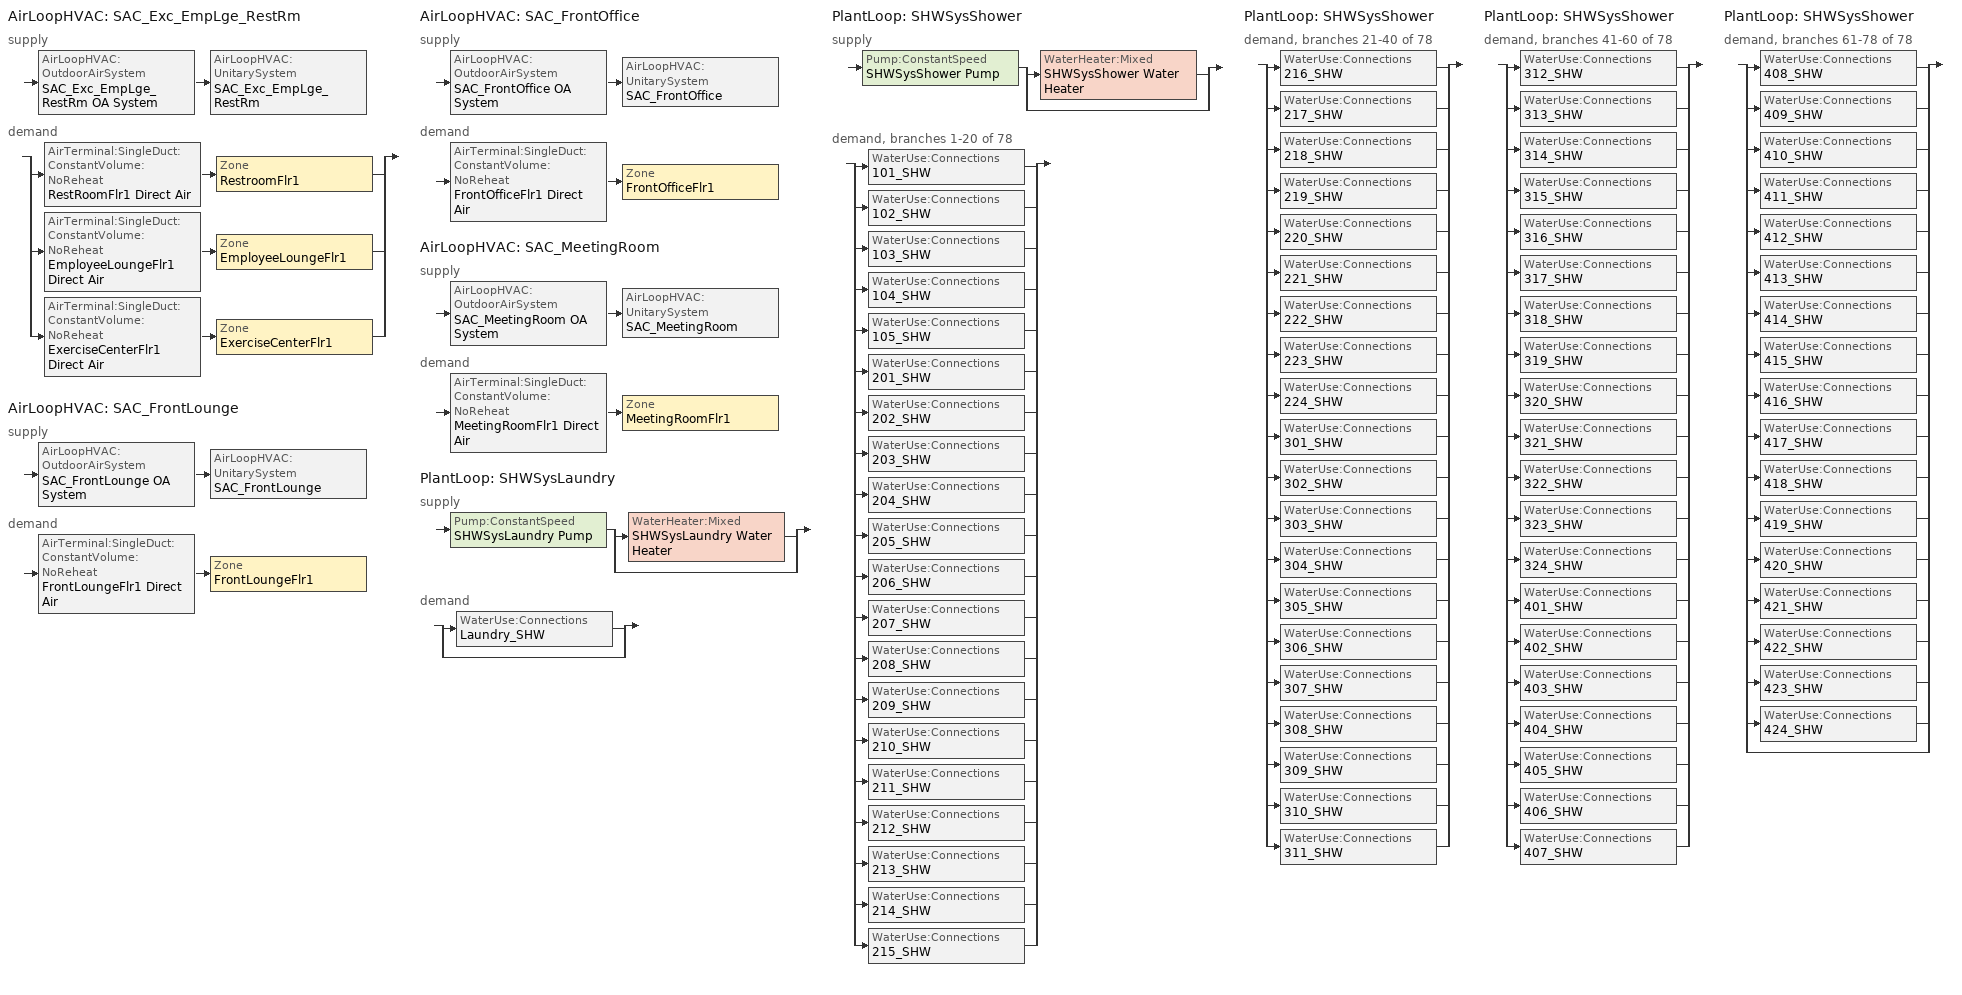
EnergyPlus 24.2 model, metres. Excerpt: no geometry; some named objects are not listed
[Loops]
AirLoopHVAC 'SAC_Exc_EmpLge_RestRm'
 supply: AirLoopHVAC:OutdoorAirSystem 'SAC_Exc_EmpLge_RestRm OA System' > AirLoopHVAC:UnitarySystem 'SAC_Exc_EmpLge_RestRm'
 demand: split
  | AirTerminal:SingleDuct:ConstantVolume:NoReheat 'RestRoomFlr1 Direct Air' > Zone 'RestroomFlr1'
  | AirTerminal:SingleDuct:ConstantVolume:NoReheat 'EmployeeLoungeFlr1 Direct Air' > Zone 'EmployeeLoungeFlr1'
  | AirTerminal:SingleDuct:ConstantVolume:NoReheat 'ExerciseCenterFlr1 Direct Air' > Zone 'ExerciseCenterFlr1'
AirLoopHVAC 'SAC_FrontLounge'
 supply: AirLoopHVAC:OutdoorAirSystem 'SAC_FrontLounge OA System' > AirLoopHVAC:UnitarySystem 'SAC_FrontLounge'
 demand: AirTerminal:SingleDuct:ConstantVolume:NoReheat 'FrontLoungeFlr1 Direct Air' > Zone 'FrontLoungeFlr1'
AirLoopHVAC 'SAC_FrontOffice'
 supply: AirLoopHVAC:OutdoorAirSystem 'SAC_FrontOffice OA System' > AirLoopHVAC:UnitarySystem 'SAC_FrontOffice'
 demand: AirTerminal:SingleDuct:ConstantVolume:NoReheat 'FrontOfficeFlr1 Direct Air' > Zone 'FrontOfficeFlr1'
AirLoopHVAC 'SAC_MeetingRoom'
 supply: AirLoopHVAC:OutdoorAirSystem 'SAC_MeetingRoom OA System' > AirLoopHVAC:UnitarySystem 'SAC_MeetingRoom'
 demand: AirTerminal:SingleDuct:ConstantVolume:NoReheat 'MeetingRoomFlr1 Direct Air' > Zone 'MeetingRoomFlr1'
PlantLoop 'SHWSysLaundry'
 supply: Pump:ConstantSpeed 'SHWSysLaundry Pump' > split
  | WaterHeater:Mixed 'SHWSysLaundry Water Heater'
  | bypass
 demand: split
  | WaterUse:Connections 'Laundry_SHW'
  | bypass
PlantLoop 'SHWSysShower'
 supply: Pump:ConstantSpeed 'SHWSysShower Pump' > split
  | WaterHeater:Mixed 'SHWSysShower Water Heater'
  | bypass
 demand, branches 1-20 of 78: split
  | WaterUse:Connections '101_SHW'
  | WaterUse:Connections '102_SHW'
  | WaterUse:Connections '103_SHW'
  | WaterUse:Connections '104_SHW'
  | WaterUse:Connections '105_SHW'
  | WaterUse:Connections '201_SHW'
  | WaterUse:Connections '202_SHW'
  | WaterUse:Connections '203_SHW'
  | WaterUse:Connections '204_SHW'
  | WaterUse:Connections '205_SHW'
  | WaterUse:Connections '206_SHW'
  | WaterUse:Connections '207_SHW'
  | WaterUse:Connections '208_SHW'
  | WaterUse:Connections '209_SHW'
  | WaterUse:Connections '210_SHW'
  | WaterUse:Connections '211_SHW'
  | WaterUse:Connections '212_SHW'
  | WaterUse:Connections '213_SHW'
  | WaterUse:Connections '214_SHW'
  | WaterUse:Connections '215_SHW'
PlantLoop 'SHWSysShower'
 demand, branches 21-40 of 78: split
  | WaterUse:Connections '216_SHW'
  | WaterUse:Connections '217_SHW'
  | WaterUse:Connections '218_SHW'
  | WaterUse:Connections '219_SHW'
  | WaterUse:Connections '220_SHW'
  | WaterUse:Connections '221_SHW'
  | WaterUse:Connections '222_SHW'
  | WaterUse:Connections '223_SHW'
  | WaterUse:Connections '224_SHW'
  | WaterUse:Connections '301_SHW'
  | WaterUse:Connections '302_SHW'
  | WaterUse:Connections '303_SHW'
  | WaterUse:Connections '304_SHW'
  | WaterUse:Connections '305_SHW'
  | WaterUse:Connections '306_SHW'
  | WaterUse:Connections '307_SHW'
  | WaterUse:Connections '308_SHW'
  | WaterUse:Connections '309_SHW'
  | WaterUse:Connections '310_SHW'
  | WaterUse:Connections '311_SHW'
PlantLoop 'SHWSysShower'
 demand, branches 41-60 of 78: split
  | WaterUse:Connections '312_SHW'
  | WaterUse:Connections '313_SHW'
  | WaterUse:Connections '314_SHW'
  | WaterUse:Connections '315_SHW'
  | WaterUse:Connections '316_SHW'
  | WaterUse:Connections '317_SHW'
  | WaterUse:Connections '318_SHW'
  | WaterUse:Connections '319_SHW'
  | WaterUse:Connections '320_SHW'
  | WaterUse:Connections '321_SHW'
  | WaterUse:Connections '322_SHW'
  | WaterUse:Connections '323_SHW'
  | WaterUse:Connections '324_SHW'
  | WaterUse:Connections '401_SHW'
  | WaterUse:Connections '402_SHW'
  | WaterUse:Connections '403_SHW'
  | WaterUse:Connections '404_SHW'
  | WaterUse:Connections '405_SHW'
  | WaterUse:Connections '406_SHW'
  | WaterUse:Connections '407_SHW'
PlantLoop 'SHWSysShower'
 demand, branches 61-78 of 78: split
  | WaterUse:Connections '408_SHW'
  | WaterUse:Connections '409_SHW'
  | WaterUse:Connections '410_SHW'
  | WaterUse:Connections '411_SHW'
  | WaterUse:Connections '412_SHW'
  | WaterUse:Connections '413_SHW'
  | WaterUse:Connections '414_SHW'
  | WaterUse:Connections '415_SHW'
  | WaterUse:Connections '416_SHW'
  | WaterUse:Connections '417_SHW'
  | WaterUse:Connections '418_SHW'
  | WaterUse:Connections '419_SHW'
  | WaterUse:Connections '420_SHW'
  | WaterUse:Connections '421_SHW'
  | WaterUse:Connections '422_SHW'
  | WaterUse:Connections '423_SHW'
  | WaterUse:Connections '424_SHW'
  | bypass
[AirLoopHVAC] Design supply air flow rate=Autosize
SAC_Exc_EmpLge_RestRm; SAC_FrontLounge; SAC_FrontOffice; SAC_MeetingRoom
[AirLoopHVAC:UnitarySystem] Availability schedule=COMPACT HVAC-ALWAYS 1; Control type=Load; Cooling supply air flow rate=Autosize; Cooling supply air flow rate method=SupplyAirFlowRate; Dehumidification control type=None; Dx heating coil sizing ratio=1; Fan placement=BlowThrough; Heating supply air flow rate=Autosize; Heating supply air flow rate method=SupplyAirFlowRate; Latent load control=SensibleOnlyLoadControl; Maximum supply air temperature=Autosize; Minimum supply air temperature=2; No load supply air flow rate=Autosize; No load supply air flow rate control set to low speed=No; No load supply air flow rate method=SupplyAirFlowRate; Use doas dx cooling coil=No
Name | Controlling zone or thermostat location | Cooling coil | Design specification multispeed object | Heating coil | Supply air fan operating mode schedule | Supply fan
SAC_Exc_EmpLge_RestRm | ExerciseCenterFlr1 | SAC_Exc_EmpLge_RestRm Cooling Coil | SAC_EXC_Unitary_Package_DX_Perf | SAC_Exc_EmpLge_RestRm Heating Coil | COMPACT HVAC-ALWAYS 1 | SAC_EXC_addAQ Supply Fan
SAC_FrontLounge | FrontLoungeFlr1 | SAC_FrontLounge Cooling Coil | SAC_FL_Unitary_Package_DX_Perf | SAC_FrontLounge Heating Coil | COMPACT HVAC-ALWAYS 1 | SAC_FL_addAQ Supply Fan
SAC_FrontOffice | FrontOfficeFlr1 | SAC_FrontOffice Cooling Coil | SAC_FO_Unitary_Package_DX_Perf | SAC_FrontOffice Heating Coil | Office_Fan_Sch | SAC_FO_addAQ Supply Fan
SAC_MeetingRoom | MeetingRoomFlr1 | SAC_MeetingRoom Cooling Coil | SAC_MR_Unitary_Package_DX_Perf | SAC_MeetingRoom Heating Coil | MeetingRoom_Fan_Sch | SAC_MR_addAQ Supply Fan
[AirTerminal:SingleDuct:ConstantVolume:NoReheat] Availability schedule=COMPACT HVAC-ALWAYS 1; Maximum air flow rate=Autosize
EmployeeLoungeFlr1 Direct Air; ExerciseCenterFlr1 Direct Air; FrontLoungeFlr1 Direct Air; FrontOfficeFlr1 Direct Air; MeetingRoomFlr1 Direct Air; RestRoomFlr1 Direct Air
[Coil:Cooling:DX:MultiSpeed] 2017 speed 1 rated evaporator fan power per volume flow rate=0; 2017 speed 2 rated evaporator fan power per volume flow rate=0; 2023 speed 1 rated evaporator fan power per volume flow rate=934.4; 2023 speed 2 rated evaporator fan power per volume flow rate=934.4; Apply latent degradation to speeds greater than 1=No; Apply part load fraction to speeds greater than 1=No; Availability schedule=AlwaysOn; Basin heater setpoint temperature=2; Condenser type=AirCooled; Fuel type=Electricity; Maximum outdoor dry bulb temperature for crankcase heater operation=10; Number of speeds=2; Speed 1 energy input ratio function of flow fraction curve=SAC DX Cooling Coil EIR-FF; Speed 1 energy input ratio function of temperature curve=SAC DX Cooling Coil EIR-FT; Speed 1 evaporative condenser effectiveness=0.9; Speed 1 part load fraction correlation curve=SAC DX Cooling Coil PLF-FPLR; Speed 1 rated waste heat fraction of power input=0.2; Speed 1 total cooling capacity function of flow fraction curve=SAC DX Cooling Coil Cap-FF; Speed 1 total cooling capacity function of temperature curve=SAC DX Cooling Coil Cap-FT; Speed 2 energy input ratio function of flow fraction curve=SAC DX Cooling Coil EIR-FF; Speed 2 energy input ratio function of temperature curve=SAC DX Cooling Coil EIR-FT; Speed 2 evaporative condenser effectiveness=0.9; Speed 2 part load fraction correlation curve=SAC DX Cooling Coil PLF-FPLR; Speed 2 rated waste heat fraction of power input=0.2; Speed 2 total cooling capacity function of flow fraction curve=SAC DX Cooling Coil Cap-FF; Speed 2 total cooling capacity function of temperature curve=SAC DX Cooling Coil Cap-FT
Name | Speed 1 gross rated cooling cop | Speed 1 gross rated sensible heat ratio | Speed 1 gross rated total cooling capacity | Speed 1 rated air flow rate | Speed 2 gross rated cooling cop | Speed 2 gross rated sensible heat ratio | Speed 2 gross rated total cooling capacity | Speed 2 rated air flow rate
SAC_Exc_EmpLge_RestRm Cooling Coil | 3.79883 | 0.79866 | 10271.49 | 0.827333 | 3.79883 | 0.79866 | 20542.98 | 1.241
SAC_FrontLounge Cooling Coil | 4.11713 | 0.7698 | 8678.13 | 0.644127 | 4.11713 | 0.7698 | 17356.26 | 0.96619
SAC_FrontOffice Cooling Coil | 4.11713 | 0.79866 | 3311.935 | 0.266767 | 4.11713 | 0.79866 | 6623.87 | 0.40015
SAC_MeetingRoom Cooling Coil | 4.11713 | 0.7389 | 4681.165 | 0.315773 | 4.11713 | 0.7389 | 9362.33 | 0.47366
[Coil:Heating:Fuel] Availability schedule=AlwaysOn; Burner efficiency=0.81; Fuel type=NaturalGas; Nominal capacity=Autosize; Off cycle parasitic fuel load=0; On cycle parasitic electric load=0; Part load fraction correlation curve=SAC Heating Coil PLF-FPLR
SAC_Exc_EmpLge_RestRm Heating Coil; SAC_FrontLounge Heating Coil; SAC_FrontOffice Heating Coil; SAC_MeetingRoom Heating Coil
[Controller:OutdoorAir] Economizer control action type=ModulateFlow; Lockout type=LockoutWithHeating; Maximum fraction of outdoor air schedule=SZ_system_OA_Max_Frac_SCH; Maximum outdoor air flow rate=Autosize; Minimum limit type=FixedMinimum; Minimum outdoor air flow rate=Autosize; Minimum outdoor air schedule=MinOA_MotorizedDamper_Sched
Name | Economizer control type
SAC_Exc_EmpLge_RestRm OA Controller; SAC_FrontLounge OA Controller | DifferentialDryBulb
SAC_FrontOffice OA Controller; SAC_MeetingRoom OA Controller | NoEconomizer
[DesignSpecification:OutdoorAir] Outdoor air flow per person=0; Outdoor air flow per zone=0; Outdoor air method=Flow/Area
Name | Outdoor air flow per zone floor area
SZ DSOA EmployeeLoungeFlr1; SZ DSOA MeetingRoomFlr1 | 0.00157419
SZ DSOA ExerciseCenterFlr1 | 0.00132029
SZ DSOA FrontLoungeFlr1 | 0.00144724
SZ DSOA FrontOfficeFlr1 | 0.000431633
SZ DSOA RestroomFlr1 | 0
[Fan:SystemModel] Availability schedule=AlwaysOn; Design electric power consumption=Autosize; Design maximum air flow rate=Autosize; Design power sizing method=TotalEfficiencyAndPressure; Design pressure rise=622.5; Electric power minimum flow rate fraction=1; End use subcategory=General; Motor in air stream fraction=1; Night ventilation mode pressure rise=622.5; Speed control method=Discrete
Name | Fan total efficiency | Motor efficiency | Number of speeds | Speed electric power fraction 1 | Speed flow fraction 1 | Speed electric power fraction 2 | Speed flow fraction 2
SAC_EXC_addAQ Supply Fan | 0.56225 | 0.865 | 2 | 0.4 | 0.66 | 1 | 1
SAC_FL_addAQ Supply Fan | 0.56225 | 0.865 | 1 | 1 | 1
SAC_FO_addAQ Supply Fan; SAC_MR_addAQ Supply Fan | 0.55575 | 0.855 | 1 | 1 | 1
[PlantEquipmentList]
SHWSysLaundry Equipment List: SHWSysLaundry Water Heater, WaterHeater:Mixed
SHWSysShower Equipment List: SHWSysShower Water Heater, WaterHeater:Mixed
[PlantEquipmentOperation:HeatingLoad] Load range 1 lower limit=0; Load range 1 upper limit=1e+15
Name | Range 1 equipment list
SHWSysLaundry Operation Scheme | SHWSysLaundry Equipment List
SHWSysShower Operation Scheme | SHWSysShower Equipment List
[PlantEquipmentOperationSchemes] Control scheme 1 schedule=PlantOnSched
Name | Control scheme 1
SHWSysLaundry Loop Operation Scheme List | SHWSysLaundry Operation Scheme
SHWSysShower Loop Operation Scheme List | SHWSysShower Operation Scheme
[PlantLoop] Fluid type=Water; Load distribution scheme=Optimal; Maximum loop flow rate=Autosize; Minimum loop flow rate=0; Minimum loop temperature=10; Plant loop volume=Autocalculate
Name | Maximum loop temperature | Plant equipment operation scheme
SHWSysLaundry | 82.22 | SHWSysLaundry Loop Operation Scheme List
SHWSysShower | 60 | SHWSysShower Loop Operation Scheme List
[Pump:ConstantSpeed] Design flow rate=Autosize; Design power consumption=Autosize; Fraction of motor inefficiencies to fluid stream=0; Pump control type=Intermittent
Name | Design pump head | Motor efficiency
SHWSysLaundry Pump | 0.001 | 0.3
SHWSysShower Pump | 29891 | 0.85
[SetpointManager:MixedAir] Control variable=Temperature
Name | Setpoint node or nodelist
SAC_Exc_EmpLge_RestRm Htg Temp Manager | SAC_Exc_EmpLge_RestRm Heating Coil Outlet
SAC_Exc_EmpLge_RestRm Outdoor Air Temp Manager | SAC_Exc_EmpLge_RestRm Mixed Air Outlet
SAC_FrontLounge Htg Temp Manager | SAC_FrontLounge Heating Coil Outlet
SAC_FrontLounge Outdoor Air Temp Manager | SAC_FrontLounge Mixed Air Outlet
SAC_FrontOffice Htg Temp Manager | SAC_FrontOffice Heating Coil Outlet
SAC_FrontOffice Outdoor Air Temp Manager | SAC_FrontOffice Mixed Air Outlet
SAC_MeetingRoom Htg Temp Manager | SAC_MeetingRoom Heating Coil Outlet
SAC_MeetingRoom Outdoor Air Temp Manager | SAC_MeetingRoom Mixed Air Outlet
[SetpointManager:Scheduled] Control variable=Temperature
Name | Schedule | Setpoint node or nodelist
SHWSysLaundry Loop Setpoint Manager | SHWSysLaundry-Loop-Temp-Schedule | SHWSysLaundry Supply Outlet Node
SHWSysShower Loop Setpoint Manager | SHWSysShower-Loop-Temp-Schedule | SHWSysShower Supply Outlet Node
[SetpointManager:SingleZone:Cooling] Control variable=Temperature; Maximum supply air temperature=45; Minimum supply air temperature=13
Name | Control zone | Setpoint node or nodelist
SAC_Exc_EmpLge_RestRm Supply Air Temp Manager - Clg | ExerciseCenterFlr1 | SAC_Exc_EmpLge_RestRm Air Loop Outlet
SAC_FrontLounge Supply Air Temp Manager - Clg | FrontLoungeFlr1 | SAC_FrontLounge Air Loop Outlet
SAC_FrontOffice Supply Air Temp Manager - Clg | FrontOfficeFlr1 | SAC_FrontOffice Air Loop Outlet
SAC_MeetingRoom Supply Air Temp Manager - Clg | MeetingRoomFlr1 | SAC_MeetingRoom Air Loop Outlet
[SetpointManager:SingleZone:Heating] Control variable=Temperature; Maximum supply air temperature=45; Minimum supply air temperature=13
Name | Control zone | Setpoint node or nodelist
SAC_Exc_EmpLge_RestRm Supply Air Temp Manager - Htg | ExerciseCenterFlr1 | ExerciseCenterFlr1 Zone Equip Inlet
SAC_FrontLounge Supply Air Temp Manager - Htg | FrontLoungeFlr1 | FrontLoungeFlr1 Zone Equip Inlet
SAC_FrontOffice Supply Air Temp Manager - Htg | FrontOfficeFlr1 | FrontOfficeFlr1 Zone Equip Inlet
SAC_MeetingRoom Supply Air Temp Manager - Htg | MeetingRoomFlr1 | MeetingRoomFlr1 Zone Equip Inlet
[Sizing:Plant] Loop design temperature difference=5; Loop type=Heating
Name | Design loop exit temperature
SHWSysShower | 60
SHWSysLaundry | 82.22
[Sizing:System] 100 outdoor air in cooling=No; 100 outdoor air in heating=No; Central cooling capacity control method=OnOff; Central cooling design supply air humidity ratio=0.008; Central cooling design supply air temperature=12; Central heating design supply air humidity ratio=0.008; Central heating design supply air temperature=40; Central heating maximum system air flow ratio=1; Cooling design capacity=Autosize; Cooling design capacity method=CoolingDesignCapacity; Cooling supply air flow rate=0; Cooling supply air flow rate method=DesignDay; Design outdoor air flow rate=Autosize; Heating design capacity=Autosize; Heating design capacity method=HeatingDesignCapacity; Heating supply air flow rate=0; Heating supply air flow rate method=DesignDay; Precool design humidity ratio=0.008; Precool design temperature=11; Preheat design humidity ratio=0.008; Preheat design temperature=7; System outdoor air method=ZoneSum; Type of load to size on=Sensible; Zone maximum outdoor air fraction=1
Name | Type of zone sum to use
SAC_FrontOffice | Coincident
SAC_FrontLounge; SAC_MeetingRoom; SAC_Exc_EmpLge_RestRm | NonCoincident
[Sizing:Zone] Account for dedicated outdoor air system=No; Cooling design air flow method=DesignDay; Cooling design air flow rate=0; Cooling minimum air flow fraction=0; Dedicated outdoor air high setpoint temperature for design=Autosize; Dedicated outdoor air low setpoint temperature for design=Autosize; Dedicated outdoor air system control strategy=NeutralSupplyAir; Heating design air flow method=DesignDay; Heating design air flow rate=0; Heating maximum air flow fraction=0; Zone cooling design supply air humidity ratio=0.008; Zone cooling design supply air temperature=14; Zone cooling design supply air temperature input method=SupplyAirTemperature; Zone heating design supply air humidity ratio=0.008; Zone heating design supply air temperature=50; Zone heating design supply air temperature input method=SupplyAirTemperature
Name | Design specification outdoor air object
FrontLoungeFlr1 | SZ DSOA FrontLoungeFlr1
RestroomFlr1 | SZ DSOA RestroomFlr1
MeetingRoomFlr1 | SZ DSOA MeetingRoomFlr1
EmployeeLoungeFlr1 | SZ DSOA EmployeeLoungeFlr1
ExerciseCenterFlr1 | SZ DSOA ExerciseCenterFlr1
FrontOfficeFlr1 | SZ DSOA FrontOfficeFlr1
[ThermostatSetpoint:DualSetpoint]
Name | Cooling setpoint temperature schedule | Heating setpoint temperature schedule
CommonArea Thermostat Dual SP Control | CommonArea_ClgSP_Sch | CommonArea_HtgSP_Sch
MeetingRoom Thermostat Dual SP Control | MeetingRoom_ClgSP_Sch | MeetingRoom_HtgSP_Sch
Office Thermostat Dual SP Control | Office_ClgSP_Sch | Office_HtgSP_Sch
[UnitarySystemPerformance:Multispeed] Heating speed supply air flow ratio 1=1; Cooling speed supply air flow ratio 2=1; Heating speed supply air flow ratio 2=1; Number of speeds for cooling=2; Number of speeds for heating=2; Single mode operation=No
Name | Cooling speed supply air flow ratio 1 | No load supply air flow rate ratio
SAC_EXC_Unitary_Package_DX_Perf | 0.66 | 0.66
SAC_FL_Unitary_Package_DX_Perf; SAC_FO_Unitary_Package_DX_Perf; SAC_MR_Unitary_Package_DX_Perf | 1 | 1
[WaterHeater:Mixed] Ambient temperature indicator=Zone; Deadband temperature difference=2; Heater control type=Cycle; Heater fuel type=NaturalGas; Indirect water heating recovery time=1.5; Maximum temperature limit=82.2222; Off cycle parasitic fuel type=NaturalGas; Off cycle parasitic heat fraction to tank=0.8; On cycle parasitic fuel type=NaturalGas; Source side design flow rate=Autosize; Source side effectiveness=1; Use side design flow rate=Autosize; Use side effectiveness=1
Name | Ambient temperature zone | Heater maximum capacity | Heater thermal efficiency | Off cycle loss coefficient to ambient temperature | Off cycle parasitic fuel consumption rate | On cycle loss coefficient to ambient temperature | Peak use flow rate | Setpoint temperature schedule | Tank volume | On cycle parasitic fuel consumption rate
SHWSysLaundry Water Heater | LAUNDRYROOMFLR1 | 58614.21 | 0.805127 | 9.64329 | 0 | 9.64329 | 0 | SHWSysLaundry Water Heater Setpoint Temperature Schedule | 0.757082
SHWSysShower Water Heater | MECHANICALROOMFLR1 | 87921.32 | 0.803989 | 11.2541 | 7231.83 | 11.2541 |  | SHWSysShower Water Heater Setpoint Temperature Schedule | 1.135624 | 7231.83
[WaterUse:Connections]
Name | Water use equipment name 1
101_SHW | 101_SHW
102_SHW | 102_SHW
103_SHW | 103_SHW
104_SHW | 104_SHW
105_SHW | 105_SHW
201_SHW | 201_SHW
202_SHW | 202_SHW
203_SHW | 203_SHW
204_SHW | 204_SHW
205_SHW | 205_SHW
206_SHW | 206_SHW
207_SHW | 207_SHW
208_SHW | 208_SHW
209_SHW | 209_SHW
210_SHW | 210_SHW
211_SHW | 211_SHW
212_SHW | 212_SHW
213_SHW | 213_SHW
214_SHW | 214_SHW
215_SHW | 215_SHW
216_SHW | 216_SHW
217_SHW | 217_SHW
218_SHW | 218_SHW
219_SHW | 219_SHW
220_SHW | 220_SHW
221_SHW | 221_SHW
222_SHW | 222_SHW
223_SHW | 223_SHW
224_SHW | 224_SHW
301_SHW | 301_SHW
302_SHW | 302_SHW
303_SHW | 303_SHW
304_SHW | 304_SHW
305_SHW | 305_SHW
306_SHW | 306_SHW
307_SHW | 307_SHW
308_SHW | 308_SHW
309_SHW | 309_SHW
310_SHW | 310_SHW
311_SHW | 311_SHW
312_SHW | 312_SHW
313_SHW | 313_SHW
314_SHW | 314_SHW
315_SHW | 315_SHW
316_SHW | 316_SHW
317_SHW | 317_SHW
318_SHW | 318_SHW
319_SHW | 319_SHW
320_SHW | 320_SHW
321_SHW | 321_SHW
322_SHW | 322_SHW
323_SHW | 323_SHW
324_SHW | 324_SHW
401_SHW | 401_SHW
402_SHW | 402_SHW
403_SHW | 403_SHW
404_SHW | 404_SHW
405_SHW | 405_SHW
406_SHW | 406_SHW
407_SHW | 407_SHW
408_SHW | 408_SHW
409_SHW | 409_SHW
410_SHW | 410_SHW
411_SHW | 411_SHW
412_SHW | 412_SHW
413_SHW | 413_SHW
414_SHW | 414_SHW
415_SHW | 415_SHW
416_SHW | 416_SHW
417_SHW | 417_SHW
418_SHW | 418_SHW
419_SHW | 419_SHW
420_SHW | 420_SHW
421_SHW | 421_SHW
422_SHW | 422_SHW
423_SHW | 423_SHW
424_SHW | 424_SHW
Laundry_SHW | Laundry_SHW
[WaterUse:Equipment] End use subcategory=WaterUse; Latent fraction schedule=SHW Latent fract sched; Sensible fraction schedule=SHW Sensible fract sched
Name | Zone | Flow rate fraction schedule | Peak flow rate
101_SHW | GuestRoom101 | AlwaysOff | 2.337e-06
102_SHW | GuestRoom102 | AlwaysOff | 2.337e-06
103_SHW | GuestRoom103 | GuestRoom_SHW_Sch | 2.337e-06
104_SHW | GuestRoom104 | GuestRoom_SHW_Sch | 2.337e-06
105_SHW | GuestRoom105 | GuestRoom_SHW_Sch | 2.337e-06
201_SHW | GuestRoom201 | AlwaysOff | 2.337e-06
202_SHW; 203_SHW; 204_SHW; 205_SHW | GuestRoom202_205 | GuestRoom_SHW_Sch | 2.337e-06
206_SHW; 207_SHW; 208_SHW | GuestRoom206_208 | GuestRoom_SHW_Sch | 2.337e-06
209_SHW; 210_SHW; 211_SHW; 212_SHW | GuestRoom209_212 | GuestRoom_SHW_Sch | 2.337e-06
213_SHW | GuestRoom213 | GuestRoom_SHW_Sch | 2.337e-06
214_SHW | GuestRoom214 | GuestRoom_SHW_Sch | 2.337e-06
215_SHW; 216_SHW; 217_SHW; 218_SHW | GuestRoom215_218 | AlwaysOff | 2.337e-06
219_SHW | GuestRoom219 | GuestRoom_SHW_Sch | 2.337e-06
220_SHW; 221_SHW; 222_SHW; 223_SHW | GuestRoom220_223 | GuestRoom_SHW_Sch | 2.337e-06
224_SHW | GuestRoom224 | GuestRoom_SHW_Sch | 2.337e-06
301_SHW | GuestRoom301 | AlwaysOff | 2.337e-06
302_SHW; 303_SHW; 304_SHW; 305_SHW | GuestRoom302_305 | AlwaysOff | 2.337e-06
306_SHW; 307_SHW; 308_SHW | GuestRoom306_308 | AlwaysOff | 2.337e-06
309_SHW; 310_SHW; 311_SHW; 312_SHW | GuestRoom309_312 | GuestRoom_SHW_Sch | 2.337e-06
313_SHW | GuestRoom313 | AlwaysOff | 2.337e-06
314_SHW | GuestRoom314 | GuestRoom_SHW_Sch | 2.337e-06
315_SHW; 316_SHW; 317_SHW; 318_SHW | GuestRoom315_318 | GuestRoom_SHW_Sch | 2.337e-06
319_SHW | GuestRoom319 | AlwaysOff | 2.337e-06
320_SHW; 321_SHW; 322_SHW; 323_SHW | GuestRoom320_323 | GuestRoom_SHW_Sch | 2.337e-06
324_SHW | GuestRoom324 | AlwaysOff | 2.337e-06
401_SHW | GuestRoom401 | GuestRoom_SHW_Sch | 2.337e-06
402_SHW; 403_SHW; 404_SHW; 405_SHW | GuestRoom402_405 | AlwaysOff | 2.337e-06
406_SHW; 407_SHW; 408_SHW | GuestRoom406_408 | AlwaysOff | 2.337e-06
409_SHW; 410_SHW; 411_SHW; 412_SHW | GuestRoom409_412 | GuestRoom_SHW_Sch | 2.337e-06
413_SHW | GuestRoom413 | AlwaysOff | 2.337e-06
414_SHW | GuestRoom414 | AlwaysOff | 2.337e-06
415_SHW; 416_SHW; 417_SHW; 418_SHW | GuestRoom415_418 | GuestRoom_SHW_Sch | 2.337e-06
419_SHW | GuestRoom419 | GuestRoom_SHW_Sch | 2.337e-06
420_SHW; 421_SHW; 422_SHW; 423_SHW | GuestRoom420_423 | GuestRoom_SHW_Sch | 2.337e-06
424_SHW | GuestRoom424 | GuestRoom_SHW_Sch | 2.337e-06
Laundry_SHW | LaundryRoomFlr1 | LaundryRoom_SHW_Sch | 0.00012933
[ZoneControl:Thermostat] Control type schedule=COMPACT HVAC-ALWAYS 4
Name | Zone or zonelist | Control 1
EmployeeLoungeFlr1 Thermostat | EmployeeLoungeFlr1 | CommonArea Thermostat Dual SP Control
ExerciseCenterFlr1 Thermostat | ExerciseCenterFlr1 | CommonArea Thermostat Dual SP Control
FrontLoungeFlr1 Thermostat | FrontLoungeFlr1 | CommonArea Thermostat Dual SP Control
FrontOfficeFlr1 Thermostat | FrontOfficeFlr1 | Office Thermostat Dual SP Control
MeetingRoomFlr1 Thermostat | MeetingRoomFlr1 | MeetingRoom Thermostat Dual SP Control
RestRoomFlr1 Thermostat | RestRoomFlr1 | CommonArea Thermostat Dual SP Control
[Zone equipment]
EmployeeLoungeFlr1: EmployeeLoungeFlr1 Direct Air
ExerciseCenterFlr1: ExerciseCenterFlr1 Direct Air
FrontLoungeFlr1: FrontLoungeFlr1 Direct Air
FrontOfficeFlr1: FrontOfficeFlr1 Direct Air
MeetingRoomFlr1: MeetingRoomFlr1 Direct Air
RestRoomFlr1: RestRoomFlr1 Direct Air
[Curve:Biquadratic] Maximum value of x=23.88889; Maximum value of y=46.11111; Minimum value of x=12.77778; Minimum value of y=23.88889
Name | Coefficient1 constant | Coefficient2 x | Coefficient3 x 2 | Coefficient4 y | Coefficient5 y 2 | Coefficient6 x y
SAC DX Cooling Coil Cap-FT | 0.942588 | 0.00954335 | 0.00068377 | -0.0110427 | 5.249e-06 | -9.72e-06
SAC DX Cooling Coil EIR-FT | 0.342414 | 0.034885 | -0.0006237 | 0.00497722 | 0.000437951 | -0.000728028
[Curve:Cubic]
SAC Heating Coil PLF-FPLR: Maximum value of x=1; Minimum value of x=0; Coefficient1 constant=0.8; Coefficient2 x=0.2; Coefficient3 x 2=0; Coefficient4 x 3=0
[Curve:Quadratic]
Name | Maximum value of x | Minimum value of x | Coefficient1 constant | Coefficient2 x | Coefficient3 x 2
SAC DX Cooling Coil Cap-FF | 1.5 | 0.5 | 0.8 | 0.2 | 0
SAC DX Cooling Coil EIR-FF | 1.5 | 0.5 | 1.1552 | -0.1808 | 0.0256
SAC DX Cooling Coil PLF-FPLR | 1 | 0 | 0.85 | 0.15 | 0
[Schedule:Compact]
AlwaysOff: Through: 12/31, For: AllDays, Until: 24:00, 0
AlwaysOn; COMPACT HVAC-ALWAYS 1; MinOA_MotorizedDamper_Sched; PlantOnSched: Through: 12/31, For: AllDays, Until: 24:00, 1
COMPACT HVAC-ALWAYS 4: Through: 12/31, For: AllDays, Until: 24:00, 4
CommonArea_ClgSP_Sch: Through: 12/31, For: AllDays, Until: 24:00, 23.889
CommonArea_HtgSP_Sch: Through: 12/31, For: AllDays, Until: 24:00, 21.111
GuestRoom_SHW_Sch: Through: 12/31, For: Weekdays, Until: 01:00, 0.2, Until: 04:00, 0.15, Until: 05:00, 0.2, Until: 06:00, 0.35, Until: 07:00, 0.6, Until: 08:00, 0.8, Until: 09:00, 0.55, Until: 10:00, 0.4, Until: 11:00, 0.3, Until: 17:00, 0.2, Until: 18:00, 0.3, Until: 19:00, 0.55, Until: 21:00, 0.4, Until: 22:00, 0.6, Until: 23:00, 0.45, Until: 24:00, 0.25, For: AllOtherDays, Until: 01:00, 0.2, Until: 04:00, 0.15, Until: 05:00, 0.2, Until: 06:00, 0.25, Until: 07:00, 0.35, Until: 08:00, 0.6, Until: 09:00, 0.8, Until: 10:00, 0.55, Until: 11:00, 0.4, Until: 12:00, 0.3, Until: 17:00, 0.2, Until: 18:00, 0.25, Until: 19:00, 0.3, Until: 22:00, 0.4, Until: 23:00, 0.6, Until: 24:00, 0.35
LaundryRoom_SHW_Sch: Through: 12/31, For: AllDays, Until: 08:00, 0, Until: 16:00, 1, Until: 24:00, 0
MeetingRoom_ClgSP_Sch: Through: 12/31, For: Weekdays, Until: 01:00, 23.889, Until: 02:00, 23.889, Until: 03:00, 23.889, Until: 04:00, 23.889, Until: 05:00, 23.889, Until: 06:00, 23.889, Until: 07:00, 23.889, Until: 08:00, 23.889, Until: 09:00, 23.8889, Until: 10:00, 23.8889, Until: 11:00, 24.445, Until: 12:00, 24.445, Until: 13:00, 23.8889, Until: 14:00, 23.8889, Until: 15:00, 24.445, Until: 16:00, 23.8889, Until: 17:00, 24.445, Until: 18:00, 24.445, Until: 19:00, 23.889, Until: 20:00, 23.889, Until: 21:00, 23.889, Until: 22:00, 23.889, Until: 23:00, 23.889, Until: 24:00, 23.889, For: Saturday Sunday Holidays, Until: 01:00, 23.889, Until: 02:00, 23.889, Until: 03:00, 23.889, Until: 04:00, 23.889, Until: 05:00, 23.889, Until: 06:00, 23.889, Until: 07:00, 23.889, Until: 08:00, 23.889, Until: 09:00, 23.889, Until: 10:00, 23.889, Until: 11:00, 23.889, Until: 12:00, 23.889, Until: 13:00, 24.445, Until: 14:00, 24.445, Until: 15:00, 24.445, Until: 16:00, 24.445, Until: 17:00, 24.445, Until: 18:00, 24.445, Until: 19:00, 23.889, Until: 20:00, 23.889, Until: 21:00, 23.889, Until: 22:00, 23.889, Until: 23:00, 23.889, Until: 24:00, 23.889, For: AllOtherDays, Until: 24:00, 23.889
MeetingRoom_Fan_Sch: Through: 12/31, For: Weekdays, Until: 01:00, 0, Until: 02:00, 0, Until: 03:00, 0, Until: 04:00, 0, Until: 05:00, 0, Until: 06:00, 0, Until: 07:00, 0, Until: 08:00, 0, Until: 09:00, 1, Until: 10:00, 1, Until: 11:00, 0, Until: 12:00, 0, Until: 13:00, 1, Until: 14:00, 1, Until: 15:00, 0, Until: 16:00, 1, Until: 17:00, 0, Until: 18:00, 0, Until: 19:00, 0, Until: 20:00, 0, Until: 21:00, 0, Until: 22:00, 0, Until: 23:00, 0, Until: 24:00, 0, For: Saturday Sunday Holidays, Until: 01:00, 0, Until: 02:00, 0, Until: 03:00, 0, Until: 04:00, 0, Until: 05:00, 0, Until: 06:00, 0, Until: 07:00, 0, Until: 08:00, 0, Until: 09:00, 1, Until: 10:00, 1, Until: 11:00, 1, Until: 12:00, 1, Until: 13:00, 0, Until: 14:00, 0, Until: 15:00, 0, Until: 16:00, 0, Until: 17:00, 0, Until: 18:00, 0, Until: 19:00, 0, Until: 20:00, 0, Until: 21:00, 0, Until: 22:00, 0, Until: 23:00, 0, Until: 24:00, 0, For: AllOtherDays, Until: 8:00, 0, Until: 18:00, 1, Until: 24:00, 0
MeetingRoom_HtgSP_Sch: Through: 12/31, For: Weekdays, Until: 01:00, 21.111, Until: 02:00, 21.111, Until: 03:00, 21.111, Until: 04:00, 21.111, Until: 05:00, 21.111, Until: 06:00, 21.111, Until: 07:00, 21.111, Until: 08:00, 21.111, Until: 09:00, 21.111, Until: 10:00, 21.111, Until: 11:00, 20.555, Until: 12:00, 20.555, Until: 13:00, 21.111, Until: 14:00, 21.111, Until: 15:00, 20.555, Until: 16:00, 21.111, Until: 17:00, 20.555, Until: 18:00, 20.555, Until: 19:00, 21.111, Until: 20:00, 21.111, Until: 21:00, 21.111, Until: 22:00, 21.111, Until: 23:00, 21.111, Until: 24:00, 21.111, For: Saturday Sunday Holidays, Until: 01:00, 21.111, Until: 02:00, 21.111, Until: 03:00, 21.111, Until: 04:00, 21.111, Until: 05:00, 21.111, Until: 06:00, 21.111, Until: 07:00, 21.111, Until: 08:00, 21.111, Until: 09:00, 21.111, Until: 10:00, 21.111, Until: 11:00, 21.111, Until: 12:00, 21.111, Until: 13:00, 20.555, Until: 14:00, 20.555, Until: 15:00, 20.555, Until: 16:00, 20.555, Until: 17:00, 20.555, Until: 18:00, 20.555, Until: 19:00, 21.111, Until: 20:00, 21.111, Until: 21:00, 21.111, Until: 22:00, 21.111, Until: 23:00, 21.111, Until: 24:00, 21.111, For: AllOtherDays, Until: 24:00, 21.111
Office_ClgSP_Sch: Through: 12/31, For: Weekdays, Until: 01:00, 23.8889, Until: 02:00, 23.8889, Until: 03:00, 23.8889, Until: 04:00, 23.8889, Until: 05:00, 23.8889, Until: 06:00, 23.8889, Until: 07:00, 23.8889, Until: 08:00, 23.8889, Until: 09:00, 23.8889, Until: 10:00, 23.8889, Until: 11:00, 23.8889, Until: 12:00, 23.8889, Until: 13:00, 24.445, Until: 14:00, 23.8889, Until: 15:00, 24.445, Until: 16:00, 23.8889, Until: 17:00, 23.8889, Until: 18:00, 23.8889, Until: 19:00, 23.8889, Until: 20:00, 23.8889, Until: 21:00, 23.8889, Until: 22:00, 23.8889, Until: 23:00, 23.8889, Until: 24:00, 23.8889, For: Saturday Sunday Holidays, Until: 01:00, 23.889, Until: 02:00, 23.889, Until: 03:00, 23.889, Until: 04:00, 23.889, Until: 05:00, 23.889, Until: 06:00, 23.889, Until: 07:00, 23.889, Until: 08:00, 23.889, Until: 09:00, 23.889, Until: 10:00, 23.889, Until: 11:00, 23.889, Until: 12:00, 24.445, Until: 13:00, 23.889, Until: 14:00, 23.889, Until: 15:00, 24.445, Until: 16:00, 23.889, Until: 17:00, 23.889, Until: 18:00, 23.889, Until: 19:00, 23.889, Until: 20:00, 23.889, Until: 21:00, 23.889, Until: 22:00, 23.889, Until: 23:00, 23.889, Until: 24:00, 23.889, For: AllOtherDays, Until: 24:00, 23.889
Office_Fan_Sch: Through: 12/31, For: Weekdays, Until: 01:00, 1, Until: 02:00, 1, Until: 03:00, 1, Until: 04:00, 1, Until: 05:00, 1, Until: 06:00, 1, Until: 07:00, 1, Until: 08:00, 1, Until: 09:00, 1, Until: 10:00, 1, Until: 11:00, 1, Until: 12:00, 1, Until: 13:00, 0, Until: 14:00, 1, Until: 15:00, 0, Until: 16:00, 1, Until: 17:00, 1, Until: 18:00, 1, Until: 19:00, 1, Until: 20:00, 1, Until: 21:00, 1, Until: 22:00, 1, Until: 23:00, 1, Until: 24:00, 1, For: Saturday Sunday Holidays, Until: 01:00, 1, Until: 02:00, 1, Until: 03:00, 1, Until: 04:00, 1, Until: 05:00, 1, Until: 06:00, 1, Until: 07:00, 1, Until: 08:00, 1, Until: 09:00, 1, Until: 10:00, 1, Until: 11:00, 1, Until: 12:00, 0, Until: 13:00, 1, Until: 14:00, 1, Until: 15:00, 0, Until: 16:00, 1, Until: 17:00, 1, Until: 18:00, 1, Until: 19:00, 1, Until: 20:00, 1, Until: 21:00, 1, Until: 22:00, 1, Until: 23:00, 1, Until: 24:00, 1, For: AllOtherDays, Until: 24:00, 1
Office_HtgSP_Sch: Through: 12/31, For: Weekdays, Until: 01:00, 21.111, Until: 02:00, 21.111, Until: 03:00, 21.111, Until: 04:00, 21.111, Until: 05:00, 21.111, Until: 06:00, 21.111, Until: 07:00, 21.111, Until: 08:00, 21.111, Until: 09:00, 21.111, Until: 10:00, 21.111, Until: 11:00, 21.111, Until: 12:00, 21.111, Until: 13:00, 20.555, Until: 14:00, 21.111, Until: 15:00, 20.555, Until: 16:00, 21.111, Until: 17:00, 21.111, Until: 18:00, 21.111, Until: 19:00, 21.111, Until: 20:00, 21.111, Until: 21:00, 21.111, Until: 22:00, 21.111, Until: 23:00, 21.111, Until: 24:00, 21.111, For: Saturday Sunday Holidays, Until: 01:00, 21.111, Until: 02:00, 21.111, Until: 03:00, 21.111, Until: 04:00, 21.111, Until: 05:00, 21.111, Until: 06:00, 21.111, Until: 07:00, 21.111, Until: 08:00, 21.111, Until: 09:00, 21.111, Until: 10:00, 21.111, Until: 11:00, 21.111, Until: 12:00, 20.555, Until: 13:00, 21.111, Until: 14:00, 21.111, Until: 15:00, 20.555, Until: 16:00, 21.111, Until: 17:00, 21.111, Until: 18:00, 21.111, Until: 19:00, 21.111, Until: 20:00, 21.111, Until: 21:00, 21.111, Until: 22:00, 21.111, Until: 23:00, 21.111, Until: 24:00, 21.111, For: AllOtherDays, Until: 24:00, 21.111
SHW Latent fract sched: Through: 12/31, For: AllDays, Until: 24:00, 0.05
SHW Sensible fract sched: Through: 12/31, For: AllDays, Until: 24:00, 0.2
SHWSysLaundry Water Heater Setpoint Temperature Schedule; SHWSysLaundry-Loop-Temp-Schedule; SHWSysShower Water Heater Setpoint Temperature Schedule; SHWSysShower-Loop-Temp-Schedule: Through: 12/31, For: AllDays, Until: 24:00, 60
[Schedule:Constant]
SZ_system_OA_Max_Frac_SCH: Hourly value=0.75
